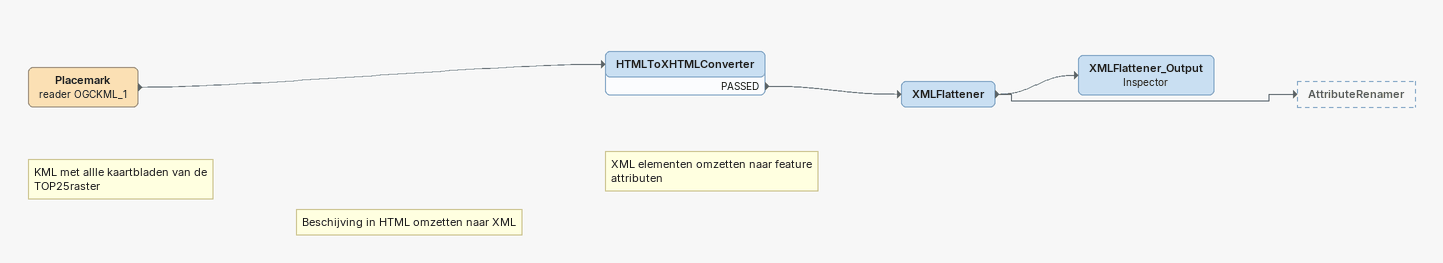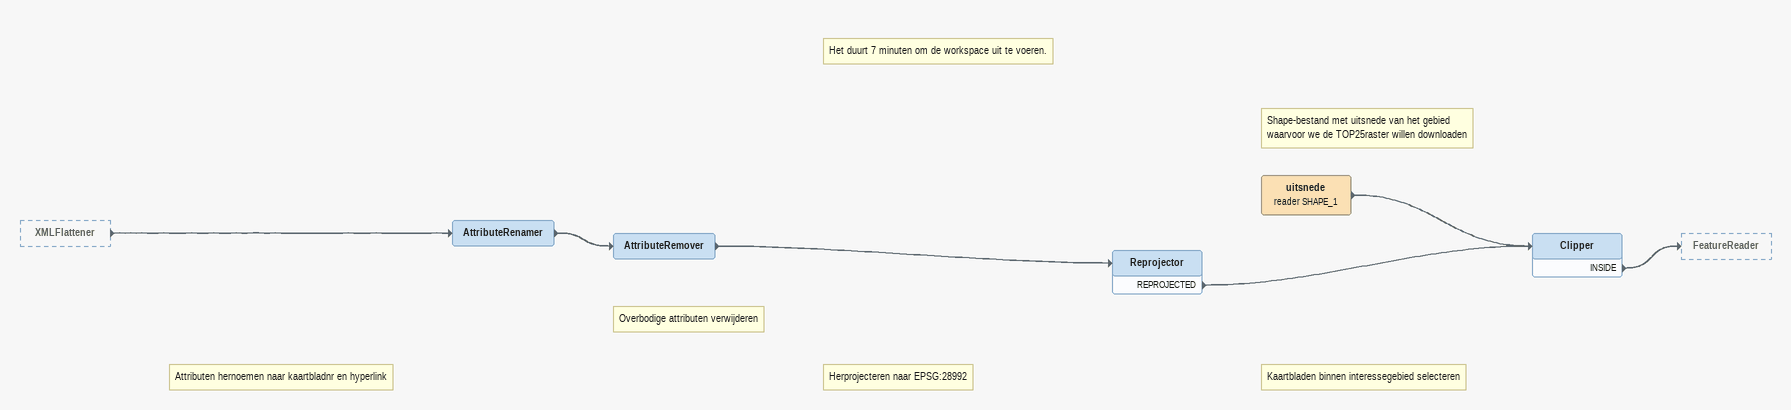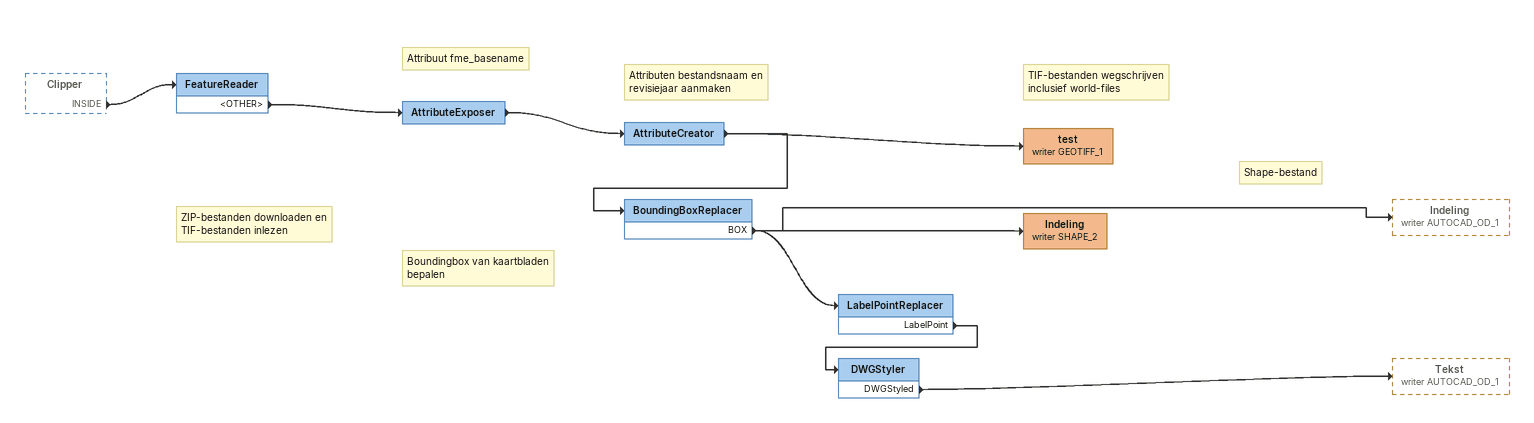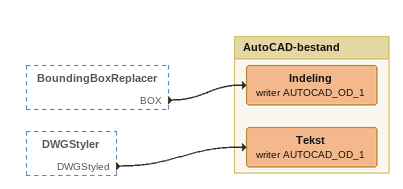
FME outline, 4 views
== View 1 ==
Note: KML met allle kaartbladen van de TOP25raster
Placemark (reader OGCKML_1)
    -> HTMLToXHTMLConverter
Note: Beschijving in HTML omzetten naar XML
HTMLToXHTMLConverter
    PASSED -> XMLFlattener
Note: XML elementen omzetten naar feature attributen
XMLFlattener
    -> AttributeRenamer
    -> XMLFlattener_Output
XMLFlattener_Output: Inspector

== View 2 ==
XMLFlattener [outside]
    -> AttributeRenamer
Note: Attributen hernoemen naar kaartbladnr en hyperlink
AttributeRenamer
    -> AttributeRemover
Note: Overbodige attributen verwijderen
Note: Het duurt 7 minuten om de workspace uit te voeren.
AttributeRemover
    -> Reprojector
Note: Herprojecteren naar EPSG:28992
Reprojector
    REPROJECTED -> Clipper
Note: Shape-bestand met uitsnede van het gebied / waarvoor we de TOP25raster willen downloaden
uitsnede (reader SHAPE_1)
    -> Clipper
Note: Kaartbladen binnen interessegebied selecteren
Clipper
    INSIDE -> FeatureReader

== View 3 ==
Clipper [outside]
    INSIDE -> FeatureReader
Note: ZIP-bestanden downloaden en / TIF-bestanden inlezen
FeatureReader
    <OTHER> -> AttributeExposer
Note: Attribuut fme_basename
AttributeExposer
    -> AttributeCreator
Note: Attributen bestandsnaam en revisiejaar aanmaken
AttributeCreator
    -> test (writer GEOTIFF_1)
    -> BoundingBoxReplacer
Note: TIF-bestanden wegschrijven / inclusief world-files
test (writer GEOTIFF_1)
Note: Boundingbox van kaartbladen bepalen
BoundingBoxReplacer
    BOX -> Indeling (writer SHAPE_2)
    BOX -> Indeling (writer AUTOCAD_OD_1)
    BOX -> LabelPointReplacer
Note: Shape-bestand
Indeling (writer SHAPE_2)
LabelPointReplacer
    LabelPoint -> DWGStyler
DWGStyler
    DWGStyled -> Tekst (writer AUTOCAD_OD_1)

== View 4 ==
BoundingBoxReplacer [outside]
    BOX -> Indeling (writer AUTOCAD_OD_1)
DWGStyler [outside]
    DWGStyled -> Tekst (writer AUTOCAD_OD_1)

Bookmark: AutoCAD-bestand
Indeling (writer AUTOCAD_OD_1)
Tekst (writer AUTOCAD_OD_1)
